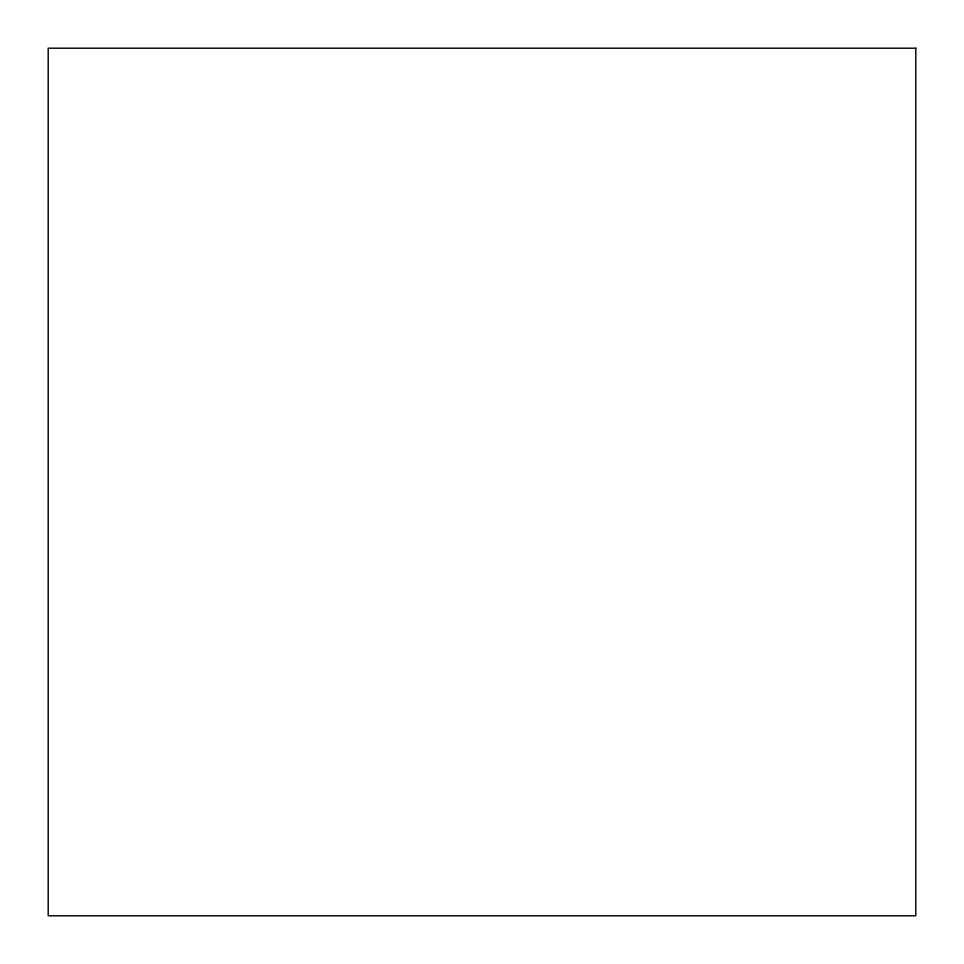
<?xml version="1.0" encoding="UTF-8"?>
<svg xmlns="http://www.w3.org/2000/svg" width="964" height="964" viewBox="0 0 964 964"><rect width="100%" height="100%" fill="white"/><g stroke="black" fill="none" stroke-linecap="round" stroke-linejoin="round"><path stroke-width="1.45" d="M915.8 48.2L48.2 48.2L48.2 915.8L915.8 915.8L915.8 48.2"/></g></svg>
